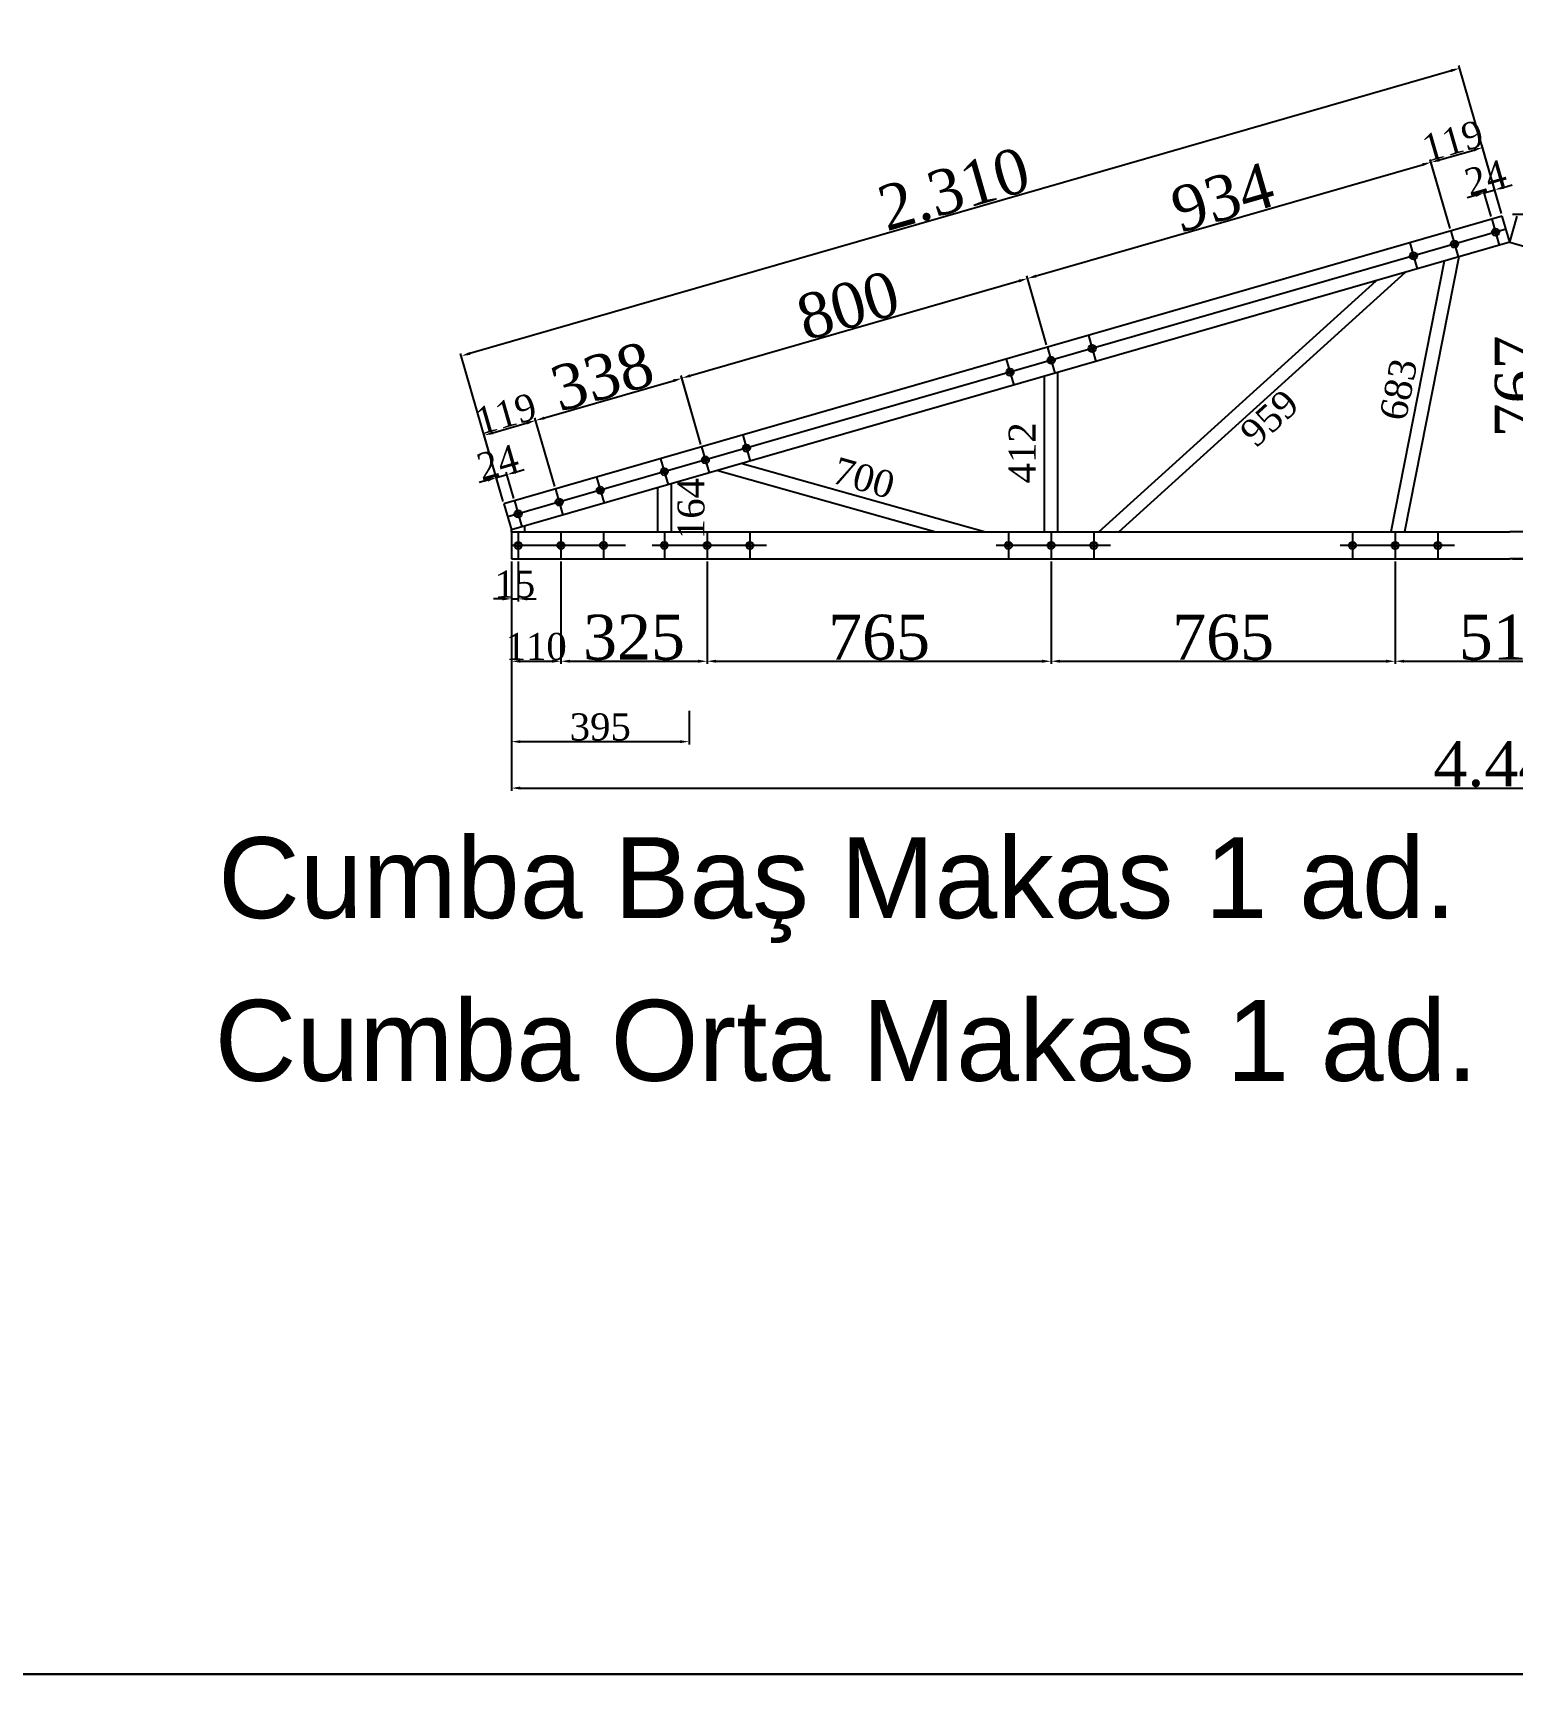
# Model space of a CAD drawing. Header units: millimetres. Extents: x 204298 to 220821, y -217696 to -203281.
# Drawn here: x 210951 to 214241, y -210581 to -206889 of the extents above; entities that cross this region are included whole.
import ezdxf

# ---------------------------------------------------------------- set-up
doc = ezdxf.new("R2010")
doc.units = ezdxf.units.MM
doc.header["$MEASUREMENT"] = 0
for name, color, linetype in [('Block1', 255, 'Continuous'), ('ZEMİN', 191, 'Continuous'), ('ÖLÇÜLENDİRME', 121, 'Continuous')]:
    doc.layers.add(name, color=color, linetype=linetype)
doc.styles.add('133', font='times.ttf')
doc.styles.get("Standard").update_dxf_attribs({"font": 'arial.ttf'})
doc.dimstyles.new('MAKAS', dxfattribs={"dimscale": 20, "dimtxt": 1.3, "dimasz": 1, "dimexe": 0.3, "dimexo": 0.3, "dimgap": 0.1, "dimtad": 1, "dimrnd": 1, "dimzin": 12, "dimdsep": 46, "dimlunit": 6, "dimtxsty": '133', "dimcen": 0.8, "dimdle": 0.0005, "dimclrd": 4, "dimclre": 6, "dimclrt": 2, "dimazin": 3, "dimtfac": 1, "dimtmove": 0, "dimatfit": 2, "dimldrblk": 'DOTSMALL', "dimfxl": 0, "dimtolj": 1, "dimtzin": 0, "dimarcsym": 0})
doc.dimstyles.new('makas 1', dxfattribs={"dimscale": 20, "dimtxt": 3, "dimasz": 1.2, "dimexe": 0.3, "dimexo": 0.3, "dimgap": 0.1, "dimtad": 1, "dimrnd": 1, "dimzin": 12, "dimdsep": 46, "dimlunit": 6, "dimtxsty": '133', "dimblk": 'NONE', "dimcen": 0.8, "dimdle": 0.0005, "dimse1": 1, "dimse2": 1, "dimsd1": 1, "dimsd2": 1, "dimclrd": 105, "dimclre": 42, "dimclrt": 2, "dimazin": 3, "dimtfac": 1, "dimtmove": 0, "dimatfit": 2, "dimldrblk": 'NONE', "dimfxl": 0, "dimtolj": 1, "dimtzin": 0, "dimarcsym": 0})

# ---------------------------------------------------------------- blocks, each defined once
blk = doc.blocks.new('*D7276')
at = {"layer": 'Defpoints', "color": 0}
for p in [(212004, -207870.2), (211997.6, -207935.3), (212020.9, -207928.6)]:
    blk.add_point(p, dxfattribs=at)
at = {"layer": 'ÖLÇÜLENDİRME', "color": 6, "lineweight": -2, "ltscale": 0.5}
for p, q in [((211995.9, -207929.6), (211979, -207871.1)), ((212019.2, -207922.9), (212002.4, -207864.4))]:
    blk.add_line(p, q, dxfattribs=at)
at = {"layer": 'ÖLÇÜLENDİRME', "color": 4, "lineweight": -2, "ltscale": 0.5}
for p, q in [((211980.7, -207876.9), (212004, -207870.2)), ((212023.2, -207864.6), (212042.5, -207859.1)), ((211961.5, -207882.4), (211942.3, -207888))]:
    blk.add_line(p, q, dxfattribs=at)
at = {"layer": 'ÖLÇÜLENDİRME', "color": 4}
for points in [[(212022.3, -207861.4), (212024.2, -207867.8), (212004, -207870.2)], [(211962.4, -207885.6), (211960.6, -207879.2), (211980.7, -207876.9)]]:
    blk.add_solid(points, dxfattribs=at)
at = {"layer": 'ÖLÇÜLENDİRME', "color": 2, "insert": (211983.5, -207842.8), "char_height": 60, "attachment_point": 5, "rotation": 16.0764, "style": '133'}
blk.add_mtext('\\A1;24', dxfattribs=at)
blk = doc.blocks.new('_DotSmall')
at = {"color": 0, "linetype": 'ByBlock', "const_width": 0.5}
blk.add_lwpolyline([(-0.0625, 0, 1), (0.0625, 0, 1)], format="xyb", close=True, dxfattribs=at)
blk = doc.blocks.new('*D7277')
at = {"layer": 'Defpoints', "color": 0}
for p in [(212068.2, -207749.7), (212112.2, -207902.3), (211997.6, -207935.3)]:
    blk.add_point(p, dxfattribs=at)
at = {"layer": 'ÖLÇÜLENDİRME', "color": 4, "lineweight": -2, "ltscale": 0.5}
blk.add_line((211972.8, -207777.1), (212048.9, -207755.2), dxfattribs=at)
at = {"layer": 'ÖLÇÜLENDİRME', "color": 6, "lineweight": -2, "ltscale": 0.5}
for p, q in [((212110.5, -207896.6), (212066.5, -207743.9)), ((211995.9, -207929.6), (211951.9, -207776.9))]:
    blk.add_line(p, q, dxfattribs=at)
at = {"layer": 'ÖLÇÜLENDİRME', "color": 4}
for points in [[(212049.9, -207758.4), (212048, -207752), (212068.2, -207749.7)], [(211971.9, -207773.9), (211973.7, -207780.3), (211953.6, -207782.7)]]:
    blk.add_solid(points, dxfattribs=at)
at = {"layer": 'ÖLÇÜLENDİRME', "color": 2, "insert": (212001.8, -207734.9), "char_height": 60, "attachment_point": 5, "rotation": 16.0764, "style": '133'}
blk.add_mtext('\\A1;119', dxfattribs=at)
blk = doc.blocks.new('*D7278')
at = {"layer": 'Defpoints', "color": 0}
for p in [(212393.2, -207656), (212437.2, -207808.7), (212112.2, -207902.3)]:
    blk.add_point(p, dxfattribs=at)
at = {"layer": 'ÖLÇÜLENDİRME', "color": 6, "lineweight": -2, "ltscale": 0.5}
for p, q in [((212435.5, -207802.9), (212391.5, -207650.2)), ((212110.5, -207896.6), (212066.5, -207743.9))]:
    blk.add_line(p, q, dxfattribs=at)
at = {"layer": 'ÖLÇÜLENDİRME', "color": 4, "lineweight": -2, "ltscale": 0.5}
blk.add_line((212087.4, -207744.1), (212373.9, -207661.5), dxfattribs=at)
at = {"layer": 'ÖLÇÜLENDİRME', "color": 4}
for points in [[(212374.9, -207664.7), (212373, -207658.3), (212393.2, -207656)], [(212086.5, -207740.9), (212088.3, -207747.3), (212068.2, -207749.7)]]:
    blk.add_solid(points, dxfattribs=at)
at = {"layer": 'ÖLÇÜLENDİRME', "color": 2, "insert": (212216, -207652.1), "char_height": 100, "attachment_point": 5, "rotation": 16.0764, "style": '133'}
blk.add_mtext('\\A1;338', dxfattribs=at)
blk = doc.blocks.new('*D7279')
at = {"layer": 'Defpoints', "color": 0}
for p in [(213161.8, -207434.1), (213205.9, -207587.1), (212437.2, -207808.7)]:
    blk.add_point(p, dxfattribs=at)
at = {"layer": 'ÖLÇÜLENDİRME', "color": 6, "lineweight": -2, "ltscale": 0.5}
for p, q in [((213204.2, -207581.4), (213160.1, -207428.3)), ((212435.5, -207802.9), (212391.4, -207649.8))]:
    blk.add_line(p, q, dxfattribs=at)
at = {"layer": 'ÖLÇÜLENDİRME', "color": 4, "lineweight": -2, "ltscale": 0.5}
blk.add_line((212412.3, -207650.1), (213142.5, -207439.6), dxfattribs=at)
at = {"layer": 'ÖLÇÜLENDİRME', "color": 4}
for points in [[(213143.5, -207442.8), (213141.6, -207436.4), (213161.8, -207434.1)], [(212411.3, -207646.9), (212413.2, -207653.3), (212393, -207655.6)]]:
    blk.add_solid(points, dxfattribs=at)
at = {"layer": 'ÖLÇÜLENDİRME', "color": 2, "insert": (212762.8, -207494.2), "char_height": 100, "attachment_point": 5, "rotation": 16.0764, "style": '133'}
blk.add_mtext('\\A1;800', dxfattribs=at)
blk = doc.blocks.new('*D7280')
at = {"layer": 'Defpoints', "color": 0}
for p in [(214058.9, -207175.5), (214103, -207328.6), (213205.9, -207587.1)]:
    blk.add_point(p, dxfattribs=at)
at = {"layer": 'ÖLÇÜLENDİRME', "color": 6, "lineweight": -2, "ltscale": 0.5}
for p, q in [((214101.3, -207322.8), (214057.2, -207169.8)), ((213204.2, -207581.4), (213160.1, -207428.3))]:
    blk.add_line(p, q, dxfattribs=at)
at = {"layer": 'ÖLÇÜLENDİRME', "color": 4, "lineweight": -2, "ltscale": 0.5}
blk.add_line((213181, -207428.5), (214039.6, -207181.1), dxfattribs=at)
at = {"layer": 'ÖLÇÜLENDİRME', "color": 4}
for points in [[(214040.6, -207184.3), (214038.7, -207177.9), (214058.9, -207175.5)], [(213180.1, -207425.3), (213181.9, -207431.7), (213161.8, -207434.1)]]:
    blk.add_solid(points, dxfattribs=at)
at = {"layer": 'ÖLÇÜLENDİRME', "color": 2, "insert": (213595.7, -207254), "char_height": 100, "attachment_point": 5, "rotation": 16.0764, "style": '133'}
blk.add_mtext('\\A1;934', dxfattribs=at)
blk = doc.blocks.new('*D7281')
at = {"layer": 'Defpoints', "color": 0}
for p in [(214173.6, -207142.9), (214217.6, -207295.6), (214103, -207328.6)]:
    blk.add_point(p, dxfattribs=at)
at = {"layer": 'ÖLÇÜLENDİRME', "color": 6, "lineweight": -2, "ltscale": 0.5}
for p, q in [((214101.3, -207322.8), (214057.3, -207170.2)), ((214215.9, -207289.8), (214171.9, -207137.1))]:
    blk.add_line(p, q, dxfattribs=at)
at = {"layer": 'ÖLÇÜLENDİRME', "color": 4, "lineweight": -2, "ltscale": 0.5}
blk.add_line((214078.2, -207170.4), (214154.3, -207148.4), dxfattribs=at)
at = {"layer": 'ÖLÇÜLENDİRME', "color": 4}
for points in [[(214077.3, -207167.2), (214079.1, -207173.6), (214059, -207175.9)], [(214155.3, -207151.6), (214153.4, -207145.2), (214173.6, -207142.9)]]:
    blk.add_solid(points, dxfattribs=at)
at = {"layer": 'ÖLÇÜLENDİRME', "color": 2, "insert": (214107.3, -207128.1), "char_height": 60, "attachment_point": 5, "rotation": 16.0764, "style": '133'}
blk.add_mtext('\\A1;119', dxfattribs=at)
blk = doc.blocks.new('*D7282')
at = {"layer": 'Defpoints', "color": 0}
for p in [(214200.7, -207237.1), (214194.3, -207302.3), (214217.6, -207295.6)]:
    blk.add_point(p, dxfattribs=at)
at = {"layer": 'ÖLÇÜLENDİRME', "color": 6, "lineweight": -2, "ltscale": 0.5}
for p, q in [((214192.6, -207296.5), (214175.7, -207238.1)), ((214215.9, -207289.8), (214199, -207231.3))]:
    blk.add_line(p, q, dxfattribs=at)
at = {"layer": 'ÖLÇÜLENDİRME', "color": 4, "lineweight": -2, "ltscale": 0.5}
for p, q in [((214177.4, -207243.8), (214200.7, -207237.1)), ((214219.9, -207231.6), (214239.1, -207226)), ((214158.2, -207249.4), (214139, -207254.9))]:
    blk.add_line(p, q, dxfattribs=at)
at = {"layer": 'ÖLÇÜLENDİRME', "color": 4}
for points in [[(214159.1, -207252.6), (214157.3, -207246.2), (214177.4, -207243.8)], [(214219, -207228.4), (214220.9, -207234.8), (214200.7, -207237.1)]]:
    blk.add_solid(points, dxfattribs=at)
at = {"layer": 'ÖLÇÜLENDİRME', "color": 2, "insert": (214180.2, -207209.8), "char_height": 60, "attachment_point": 5, "rotation": 16.0764, "style": '133'}
blk.add_mtext('\\A1;24', dxfattribs=at)
blk = doc.blocks.new('*D7283')
at = {"layer": 'Defpoints', "color": 0}
for p in [(214217.6, -207295.6), (211902.7, -207606.2), (211997.6, -207935.3)]:
    blk.add_point(p, dxfattribs=at)
at = {"layer": 'ÖLÇÜLENDİRME', "color": 4, "lineweight": -2, "ltscale": 0.5}
blk.add_line((214103.5, -206972), (211921.9, -207600.7), dxfattribs=at)
at = {"layer": 'ÖLÇÜLENDİRME', "color": 6, "lineweight": -2, "ltscale": 0.5}
for p, q in [((214215.9, -207289.8), (214121.1, -206960.7)), ((211995.9, -207929.6), (211901.1, -207600.5))]:
    blk.add_line(p, q, dxfattribs=at)
at = {"layer": 'ÖLÇÜLENDİRME', "color": 4}
for points in [[(214104.4, -206975.2), (214102.6, -206968.8), (214122.7, -206966.5)], [(211921, -207597.5), (211922.9, -207603.9), (211902.7, -207606.2)]]:
    blk.add_solid(points, dxfattribs=at)
at = {"layer": 'ÖLÇÜLENDİRME', "color": 2, "insert": (212998.1, -207235.5), "char_height": 100, "attachment_point": 5, "rotation": 16.0764, "style": '133'}
blk.add_mtext('\\A1;2.310', dxfattribs=at)
blk = doc.blocks.new('*D7284')
at = {"layer": 'Defpoints', "color": 0}
for p in [(212014.2, -208057.5), (212029.2, -208057.5), (212029.2, -208146.4)]:
    blk.add_point(p, dxfattribs=at)
at = {"layer": 'ÖLÇÜLENDİRME', "color": 6, "lineweight": -2, "ltscale": 0.5}
for p, q in [((212014.2, -208063.5), (212014.2, -208152.4)), ((212029.2, -208063.5), (212029.2, -208152.4))]:
    blk.add_line(p, q, dxfattribs=at)
at = {"layer": 'ÖLÇÜLENDİRME', "color": 4, "lineweight": -2, "ltscale": 0.5}
for p, q in [((211994.2, -208146.4), (211974.2, -208146.4)), ((212014.2, -208146.4), (212029.2, -208146.4)), ((212049.2, -208146.4), (212069.2, -208146.4))]:
    blk.add_line(p, q, dxfattribs=at)
at = {"layer": 'ÖLÇÜLENDİRME', "color": 4}
for points in [[(211994.2, -208149.8), (211994.2, -208143.1), (212014.2, -208146.4)], [(212049.2, -208143.1), (212049.2, -208149.8), (212029.2, -208146.4)]]:
    blk.add_solid(points, dxfattribs=at)
at = {"layer": 'ÖLÇÜLENDİRME', "color": 2, "insert": (212021.7, -208114), "char_height": 60, "attachment_point": 5, "style": '133'}
blk.add_mtext('\\A1;15', dxfattribs=at)
blk = doc.blocks.new('*D7285')
at = {"layer": 'Defpoints', "color": 0}
for p in [(212014.2, -208057.5), (212124.2, -208057.5), (212124.2, -208285.1)]:
    blk.add_point(p, dxfattribs=at)
at = {"layer": 'ÖLÇÜLENDİRME', "color": 6, "lineweight": -2, "ltscale": 0.5}
for p, q in [((212014.2, -208063.5), (212014.2, -208291.1)), ((212124.2, -208063.5), (212124.2, -208291.1))]:
    blk.add_line(p, q, dxfattribs=at)
at = {"layer": 'ÖLÇÜLENDİRME', "color": 4, "lineweight": -2, "ltscale": 0.5}
blk.add_line((212034.2, -208285.1), (212104.2, -208285.1), dxfattribs=at)
at = {"layer": 'ÖLÇÜLENDİRME', "color": 4}
for points in [[(212034.2, -208281.7), (212034.2, -208288.4), (212014.2, -208285.1)], [(212104.2, -208288.4), (212104.2, -208281.7), (212124.2, -208285.1)]]:
    blk.add_solid(points, dxfattribs=at)
at = {"layer": 'ÖLÇÜLENDİRME', "color": 2, "insert": (212069.2, -208252.6), "char_height": 60, "attachment_point": 5, "style": '133'}
blk.add_mtext('\\A1;110', dxfattribs=at)
blk = doc.blocks.new('*D7286')
at = {"layer": 'Defpoints', "color": 0}
for p in [(212124.2, -208057.5), (212449.2, -208057.5), (212449.2, -208285.1)]:
    blk.add_point(p, dxfattribs=at)
at = {"layer": 'ÖLÇÜLENDİRME', "color": 6, "lineweight": -2, "ltscale": 0.5}
for p, q in [((212124.2, -208063.5), (212124.2, -208291.1)), ((212449.2, -208063.5), (212449.2, -208291.1))]:
    blk.add_line(p, q, dxfattribs=at)
at = {"layer": 'ÖLÇÜLENDİRME', "color": 4, "lineweight": -2, "ltscale": 0.5}
blk.add_line((212144.2, -208285.1), (212429.2, -208285.1), dxfattribs=at)
at = {"layer": 'ÖLÇÜLENDİRME', "color": 4}
for points in [[(212144.2, -208281.7), (212144.2, -208288.4), (212124.2, -208285.1)], [(212429.2, -208288.4), (212429.2, -208281.7), (212449.2, -208285.1)]]:
    blk.add_solid(points, dxfattribs=at)
at = {"layer": 'ÖLÇÜLENDİRME', "color": 2, "insert": (212286.7, -208232.3), "char_height": 100, "attachment_point": 5, "style": '133'}
blk.add_mtext('\\A1;325', dxfattribs=at)
blk = doc.blocks.new('*D7287')
at = {"layer": 'Defpoints', "color": 0}
for p in [(212449.2, -208057.5), (213214.2, -208057.5), (213214.2, -208285.1)]:
    blk.add_point(p, dxfattribs=at)
at = {"layer": 'ÖLÇÜLENDİRME', "color": 6, "lineweight": -2, "ltscale": 0.5}
for p, q in [((212449.2, -208063.5), (212449.2, -208291.1)), ((213214.2, -208063.5), (213214.2, -208291.1))]:
    blk.add_line(p, q, dxfattribs=at)
at = {"layer": 'ÖLÇÜLENDİRME', "color": 4, "lineweight": -2, "ltscale": 0.5}
blk.add_line((212469.2, -208285.1), (213194.2, -208285.1), dxfattribs=at)
at = {"layer": 'ÖLÇÜLENDİRME', "color": 4}
for points in [[(212469.2, -208281.7), (212469.2, -208288.4), (212449.2, -208285.1)], [(213194.2, -208288.4), (213194.2, -208281.7), (213214.2, -208285.1)]]:
    blk.add_solid(points, dxfattribs=at)
at = {"layer": 'ÖLÇÜLENDİRME', "color": 2, "insert": (212831.7, -208232.2), "char_height": 100, "attachment_point": 5, "style": '133'}
blk.add_mtext('\\A1;765', dxfattribs=at)
blk = doc.blocks.new('*D7288')
at = {"layer": 'Defpoints', "color": 0}
for p in [(213214.2, -208057.5), (213979.2, -208057.5), (213979.2, -208285.1)]:
    blk.add_point(p, dxfattribs=at)
at = {"layer": 'ÖLÇÜLENDİRME', "color": 6, "lineweight": -2, "ltscale": 0.5}
for p, q in [((213214.2, -208063.5), (213214.2, -208291.1)), ((213979.2, -208063.5), (213979.2, -208291.1))]:
    blk.add_line(p, q, dxfattribs=at)
at = {"layer": 'ÖLÇÜLENDİRME', "color": 4, "lineweight": -2, "ltscale": 0.5}
blk.add_line((213234.2, -208285.1), (213959.2, -208285.1), dxfattribs=at)
at = {"layer": 'ÖLÇÜLENDİRME', "color": 4}
for points in [[(213234.2, -208281.7), (213234.2, -208288.4), (213214.2, -208285.1)], [(213959.2, -208288.4), (213959.2, -208281.7), (213979.2, -208285.1)]]:
    blk.add_solid(points, dxfattribs=at)
at = {"layer": 'ÖLÇÜLENDİRME', "color": 2, "insert": (213596.7, -208232.2), "char_height": 100, "attachment_point": 5, "style": '133'}
blk.add_mtext('\\A1;765', dxfattribs=at)
blk = doc.blocks.new('*D7289')
at = {"layer": 'Defpoints', "color": 0}
for p in [(213979.2, -208057.5), (214489.2, -208080.9), (214489.2, -208285.1)]:
    blk.add_point(p, dxfattribs=at)
at = {"layer": 'ÖLÇÜLENDİRME', "color": 6, "lineweight": -2, "ltscale": 0.5}
for p, q in [((213979.2, -208063.5), (213979.2, -208291.1)), ((214489.2, -208086.9), (214489.2, -208291.1))]:
    blk.add_line(p, q, dxfattribs=at)
at = {"layer": 'ÖLÇÜLENDİRME', "color": 4, "lineweight": -2, "ltscale": 0.5}
blk.add_line((213999.2, -208285.1), (214469.2, -208285.1), dxfattribs=at)
at = {"layer": 'ÖLÇÜLENDİRME', "color": 4}
for points in [[(213999.2, -208281.7), (213999.2, -208288.4), (213979.2, -208285.1)], [(214469.2, -208288.4), (214469.2, -208281.7), (214489.2, -208285.1)]]:
    blk.add_solid(points, dxfattribs=at)
at = {"layer": 'ÖLÇÜLENDİRME', "color": 2, "insert": (214234.2, -208232.3), "char_height": 100, "attachment_point": 5, "style": '133'}
blk.add_mtext('\\A1;510', dxfattribs=at)
blk = doc.blocks.new('*D7290')
at = {"layer": 'Defpoints', "color": 0}
for p in [(212014.2, -208389.5), (212409.2, -208389.5), (212409.2, -208463.9)]:
    blk.add_point(p, dxfattribs=at)
at = {"layer": 'ÖLÇÜLENDİRME', "color": 6, "lineweight": -2, "ltscale": 0.5}
for p, q in [((212014.2, -208395.5), (212014.2, -208469.9)), ((212409.2, -208395.5), (212409.2, -208469.9))]:
    blk.add_line(p, q, dxfattribs=at)
at = {"layer": 'ÖLÇÜLENDİRME', "color": 4, "lineweight": -2, "ltscale": 0.5}
blk.add_line((212034.2, -208463.9), (212389.2, -208463.9), dxfattribs=at)
at = {"layer": 'ÖLÇÜLENDİRME', "color": 4}
for points in [[(212034.2, -208460.6), (212034.2, -208467.2), (212014.2, -208463.9)], [(212389.2, -208467.2), (212389.2, -208460.6), (212409.2, -208463.9)]]:
    blk.add_solid(points, dxfattribs=at)
at = {"layer": 'ÖLÇÜLENDİRME', "color": 2, "insert": (212211.7, -208431.4), "char_height": 60, "attachment_point": 5, "style": '133'}
blk.add_mtext('\\A1;395', dxfattribs=at)
blk = doc.blocks.new('*D7291')
at = {"layer": 'Defpoints', "color": 0}
for p in [(212014.2, -208199.9), (216454.2, -208177.3), (216454.2, -208567.1)]:
    blk.add_point(p, dxfattribs=at)
at = {"layer": 'ÖLÇÜLENDİRME', "color": 6, "lineweight": -2, "ltscale": 0.5}
for p, q in [((212014.2, -208205.9), (212014.2, -208573.1)), ((216454.2, -208183.3), (216454.2, -208573.1))]:
    blk.add_line(p, q, dxfattribs=at)
at = {"layer": 'ÖLÇÜLENDİRME', "color": 4, "lineweight": -2, "ltscale": 0.5}
blk.add_line((212034.2, -208567.1), (216434.2, -208567.1), dxfattribs=at)
at = {"layer": 'ÖLÇÜLENDİRME', "color": 4}
for points in [[(212034.2, -208563.7), (212034.2, -208570.4), (212014.2, -208567.1)], [(216434.2, -208570.4), (216434.2, -208563.7), (216454.2, -208567.1)]]:
    blk.add_solid(points, dxfattribs=at)
at = {"layer": 'ÖLÇÜLENDİRME', "color": 2, "insert": (214234.2, -208514.2), "char_height": 100, "attachment_point": 5, "style": '133'}
blk.add_mtext('\\A1;4.440', dxfattribs=at)
blk = doc.blocks.new('*D7292')
at = {"layer": 'Defpoints', "color": 0}
for p in [(212354.2, -207863.8), (212354.2, -208027.5), (212446.3, -208027.5)]:
    blk.add_point(p, dxfattribs=at)
at = {"layer": 'Block1', "color": 2, "insert": (212413.8, -207945.6), "char_height": 60, "attachment_point": 5, "rotation": 90, "style": '133'}
blk.add_mtext('\\A1;164', dxfattribs=at)
blk = doc.blocks.new('_None')
blk = doc.blocks.new('*D7293')
at = {"layer": 'Defpoints', "color": 0}
for p in [(212445.5, -207837.5), (212452.1, -207814), (213119.2, -208027.5)]:
    blk.add_point(p, dxfattribs=at)
at = {"layer": 'Block1', "color": 2, "insert": (212797.8, -207877.7), "char_height": 60, "attachment_point": 5, "rotation": 344.2531, "style": '133'}
blk.add_mtext('\\A1;700', dxfattribs=at)
blk = doc.blocks.new('*D7294')
at = {"layer": 'Defpoints', "color": 0}
for p in [(213181.6, -207616), (213214.2, -207616), (213214.2, -208027.5)]:
    blk.add_point(p, dxfattribs=at)
at = {"layer": 'Block1', "color": 2, "insert": (213149.7, -207821.7), "char_height": 60, "attachment_point": 5, "rotation": 90, "style": '133'}
blk.add_mtext('\\A1;412', dxfattribs=at)
blk = doc.blocks.new('*D7295')
at = {"layer": 'Defpoints', "color": 0}
for p in [(214020, -207383.7), (213309.2, -208027.5), (213366.4, -208090.6)]:
    blk.add_point(p, dxfattribs=at)
at = {"layer": 'ZEMİN', "color": 2, "insert": (213699.9, -207744.6), "char_height": 60, "attachment_point": 5, "rotation": 42.1647, "style": '133'}
blk.add_mtext('\\A1;959', dxfattribs=at)
blk = doc.blocks.new('*D7296')
at = {"layer": 'Defpoints', "color": 0}
for p in [(214084.7, -207352.2), (214111.3, -207357.4), (213979.2, -208027.5)]:
    blk.add_point(p, dxfattribs=at)
at = {"layer": 'ZEMİN', "color": 2, "insert": (213986.8, -207680.9), "char_height": 60, "attachment_point": 5, "rotation": 78.8469, "style": '133'}
blk.add_mtext('\\A1;683', dxfattribs=at)
blk = doc.blocks.new('*D7308')
at = {"layer": 'Defpoints', "color": 0}
for p in [(214234.2, -207290.8), (214304.2, -207290.8), (214234.2, -208057.5)]:
    blk.add_point(p, dxfattribs=at)
at = {"layer": 'ÖLÇÜLENDİRME', "color": 6, "lineweight": -2, "ltscale": 0.5}
for p, q in [((214240.2, -207290.8), (214310.2, -207290.8)), ((214240.2, -208057.5), (214310.2, -208057.5))]:
    blk.add_line(p, q, dxfattribs=at)
at = {"layer": 'ÖLÇÜLENDİRME', "color": 4, "lineweight": -2, "ltscale": 0.5}
blk.add_line((214304.2, -208037.5), (214304.2, -207310.8), dxfattribs=at)
at = {"layer": 'ÖLÇÜLENDİRME', "color": 4}
for points in [[(214307.5, -207310.8), (214300.9, -207310.8), (214304.2, -207290.8)], [(214300.9, -208037.5), (214307.5, -208037.5), (214304.2, -208057.5)]]:
    blk.add_solid(points, dxfattribs=at)
at = {"layer": 'ÖLÇÜLENDİRME', "color": 2, "insert": (214251.3, -207674.1), "char_height": 100, "attachment_point": 5, "rotation": 90, "style": '133'}
blk.add_mtext('\\A1;767', dxfattribs=at)

msp = doc.modelspace()

# ---------------------------------------------------------------- linework, layer by layer
at = {"color": 2}
for points in [[(209922.706, -203379.081), (220819.065, -203379.081), (220819.065, -210537.41), (209922.706, -210537.41)], [(209922.706, -210537.41), (220819.065, -210537.41), (220819.065, -217695.739), (209922.706, -217695.739)]]:
    msp.add_lwpolyline(points, close=True, dxfattribs=at)
at = {"layer": 'Block1', "color": 1}
for p, q in [((214217.561, -207295.565), (211997.561, -207935.344)), ((214234.176, -207353.219), (214217.561, -207295.565)), ((214234.176, -207353.219), (214250.791, -207295.565)), ((214234.176, -207353.219), (212014.176, -207992.998)), ((214234.176, -207353.219), (216454.176, -207992.998)), ((213199.175, -207997.454), (213199.175, -207651.494)), ((213229.175, -207997.454), (213229.175, -207642.849)), ((212472.885, -207860.803), (212957.51, -207997.454)), ((212527.553, -207845.048), (213068.053, -207997.454)), ((212339.176, -207899.337), (212339.176, -207997.454)), ((212369.176, -207890.691), (212369.176, -207997.454)), ((211997.561, -207935.344), (212014.176, -207992.998)), ((212044.176, -207997.454), (212044.176, -207984.352)), ((212014.176, -207997.454), (212014.176, -207992.998)), ((212014.176, -207997.454), (214234.176, -207997.454)), ((212014.176, -207997.454), (212014.176, -208057.454)), ((216454.176, -207997.454), (214234.176, -207997.454)), ((212014.176, -208057.454), (214234.176, -208057.454)), ((216454.176, -208057.454), (214234.176, -208057.454))]:
    msp.add_line(p, q, dxfattribs=at)
at = {"layer": 'Block1', "color": 2}
for p, q in [((214194.253, -207302.282), (214210.868, -207359.936)), ((214225.868, -207324.392), (212005.868, -207964.171)), ((214011.683, -207354.897), (214028.298, -207412.55)), ((214102.968, -207328.589), (214119.583, -207386.243)), ((213297.152, -207560.816), (213313.768, -207618.47)), ((213114.583, -207613.431), (213131.198, -207671.085)), ((213205.868, -207587.124), (213222.483, -207644.777)), ((212528.438, -207782.351), (212545.053, -207840.005)), ((212345.868, -207834.966), (212362.483, -207892.619)), ((212437.153, -207808.658), (212453.768, -207866.312)), ((212112.153, -207902.32), (212128.768, -207959.974)), ((212203.438, -207876.013), (212220.053, -207933.666)), ((212020.868, -207928.627), (212037.483, -207986.281)), ((212029.176, -207997.454), (212029.176, -208057.454)), ((212124.176, -207997.454), (212124.176, -208057.454)), ((212219.176, -207997.454), (212219.176, -208057.454)), ((212354.176, -207997.454), (212354.176, -208057.454)), ((212449.176, -207997.454), (212449.176, -208057.454)), ((212544.176, -207997.454), (212544.176, -208057.454)), ((213119.175, -207997.454), (213119.175, -208057.454)), ((213214.175, -207997.454), (213214.175, -208057.454)), ((213309.175, -207997.454), (213309.175, -208057.454)), ((213884.175, -207997.454), (213884.175, -208057.454)), ((213979.175, -207997.454), (213979.175, -208057.454)), ((214074.175, -207997.454), (214074.175, -208057.454))]:
    msp.add_line(p, q, dxfattribs=at)
at = {"layer": 'Block1', "color": 1}
for centre, radius in [((214111.275, -207357.416), 8), ((214111.275, -207357.416), 4), ((214202.56, -207331.109), 8), ((214202.56, -207331.108), 4), ((214019.991, -207383.723), 8), ((214019.99, -207383.723), 4), ((213214.175, -207615.951), 8), ((213214.175, -207615.951), 4), ((213305.46, -207589.644), 8), ((213305.46, -207589.643), 4), ((213122.89, -207642.258), 8), ((213122.89, -207642.258), 4), ((212445.461, -207837.486), 8), ((212445.461, -207837.486), 4), ((212536.746, -207811.179), 8), ((212536.745, -207811.178), 4), ((212354.176, -207863.793), 8), ((212354.176, -207863.793), 4), ((212211.746, -207904.84), 8), ((212211.746, -207904.839), 4), ((212120.461, -207931.147), 8), ((212120.461, -207931.147), 4), ((212029.176, -207957.454), 8), ((212029.176, -207957.454), 4), ((212029.176, -208027.454), 8), ((212124.176, -208027.454), 8), ((212219.176, -208027.454), 8), ((212354.176, -208027.454), 8), ((212449.176, -208027.454), 8), ((212544.176, -208027.454), 8), ((213119.175, -208027.454), 8), ((213214.175, -208027.454), 8), ((213309.175, -208027.454), 8), ((213884.175, -208027.454), 8), ((213979.175, -208027.454), 8), ((214074.175, -208027.454), 8), ((212029.176, -208027.454), 4), ((212124.176, -208027.454), 4), ((212219.176, -208027.454), 4), ((212354.176, -208027.454), 4), ((212449.176, -208027.454), 4), ((212544.176, -208027.454), 4), ((213119.175, -208027.454), 4), ((213214.175, -208027.454), 4), ((213309.175, -208027.454), 4), ((213884.175, -208027.454), 4), ((213979.175, -208027.454), 4), ((214074.175, -208027.454), 4)]:
    msp.add_circle(centre, radius, dxfattribs=at)
at = {"layer": 'ZEMİN', "color": 1}
for p, q in [((214120.959, -207385.846), (214000.378, -207997.454)), ((213364.648, -207997.454), (214002.201, -207420.071)), ((214088.54, -207395.189), (213969.801, -207997.454)), ((213319.956, -207997.454), (213936.649, -207438.962))]:
    msp.add_line(p, q, dxfattribs=at)
at = {"layer": 'ÖLÇÜLENDİRME', "color": 2, "ltscale": 0.5}
for p, q in [((212267.96, -208027.454), (212014.176, -208027.454)), ((212581.047, -208027.454), (212327.262, -208027.454)), ((213346.046, -208027.454), (213092.261, -208027.454)), ((214111.046, -208027.454), (213857.261, -208027.454))]:
    msp.add_line(p, q, dxfattribs=at)

# ---------------------------------------------------------------- texts
at = {"layer": 'ÖLÇÜLENDİRME', "color": 2, "char_height": 180, "width": 11477.02618, "attachment_point": 1}
for s, insert in [("Cumba Baş Makas 1 ad.  ( 100'lük Omega )  LAMBİRİ KAPLANACAK", (211361.936, -208676.342)), ('Cumba Orta Makas 1 ad.  ( Omegasız )', (211354.268, -209038.043))]:
    msp.add_mtext(s, dxfattribs=dict(at, insert=insert))

# ---------------------------------------------------------------- dimensions: what is measured, and where the dimension line sits
at = {"layer": 'Block1', "color": 1}
for p1, p2, distance, picture, middle in [((213214.175, -208027.454), (213214.175, -207615.951), 32.527, '*D7294', (213149.708, -207821.702)), ((213119.1752, -208027.4538), (212445.4606, -207837.4856), -24.3812, '*D7293', (212797.7658, -207877.6843)), ((212354.176, -207863.792), (212354.176, -208027.454), 92.118, '*D7292', (212413.843, -207945.623))]:
    dim = msp.add_aligned_dim(p1=p1, p2=p2, distance=distance, dimstyle='makas 1', dxfattribs=at)
    dim.commit()
    dim.dimension.update_dxf_attribs({"geometry": picture, "text_midpoint": middle})
at = {"layer": 'ZEMİN', "color": 1}
for p1, p2, distance, picture, middle in [((213979.175, -208027.454), (214111.276, -207357.416), 27.107, '*D7296', (213986.793, -207680.915)), ((214019.991, -207383.723), (213309.175, -208027.454), 85.214, '*D7295', (213699.941, -207744.631))]:
    dim = msp.add_aligned_dim(p1=p1, p2=p2, distance=distance, dimstyle='makas 1', override={"dimfxl": 100, "dimarcsym": 1}, dxfattribs=at)
    dim.commit()
    dim.dimension.update_dxf_attribs({"geometry": picture, "text_midpoint": middle})
at = {"layer": 'ÖLÇÜLENDİRME', "color": 1, "ltscale": 0.5}
dim = msp.add_aligned_dim(p1=(214217.561, -207295.565), p2=(211997.561, -207935.344), distance=-342.509, dimstyle='MAKAS', override={"dimtxt": 5, "dimdle": 1}, dxfattribs=at)
dim.commit()
dim.dimension.update_dxf_attribs({"geometry": '*D7283', "text_midpoint": (212998.064, -207235.508)})
for base, p1, p2, angle, picture, middle, dimtype in [((214173.564, -207142.898), (214102.968, -207328.589), (214217.561, -207295.565), 196.076398, '*D7281', (214116.267, -207159.41), 160), ((214200.711, -207237.099), (214194.253, -207302.282), (214217.561, -207295.565), 16.076398, '*D7282', (214189.057, -207240.457), 161), ((212068.156, -207749.653), (211997.561, -207935.344), (212112.153, -207902.32), 16.076398, '*D7277', (212010.86, -207766.165), 161), ((212004.019, -207870.161), (211997.561, -207935.344), (212020.868, -207928.627), 16.076398, '*D7276', (211992.365, -207873.52), 161)]:
    dim = msp.add_linear_dim(base=base, p1=p1, p2=p2, angle=angle, dimstyle='MAKAS', override={"dimtxt": 3}, dxfattribs=at)
    dim.commit()
    dim.dimension.update_dxf_attribs({"geometry": picture, "text_midpoint": middle, "dimtype": dimtype})
for base, p1, p2, angle, picture, middle in [((214058.861, -207175.541), (213205.868, -207587.124), (214102.968, -207328.589), 196.076398, '*D7280', (213595.662, -207253.976)), ((214304.203, -207290.777), (214234.176, -208057.454), (214234.176, -207290.777), 90, '*D7308', (214251.302, -207674.115)), ((213161.761, -207434.076), (212437.153, -207808.658), (213205.868, -207587.124), 196.076398, '*D7279', (212762.796, -207494.156)), ((212393.156, -207655.991), (212112.153, -207902.32), (212437.153, -207808.658), 196.076398, '*D7278', (212216.048, -207652.134))]:
    dim = msp.add_linear_dim(base=base, p1=p1, p2=p2, angle=angle, dimstyle='MAKAS', override={"dimtxt": 5, "dimdle": 1}, dxfattribs=at)
    dim.commit()
    dim.dimension.update_dxf_attribs({"geometry": picture, "text_midpoint": middle})
for base, p2, picture, middle in [((212029.176, -208146.431), (212029.176, -208057.454), '*D7284', (212021.676, -208146.431)), ((212124.176, -208285.075), (212124.176, -208057.454), '*D7285', (212069.176, -208285.075))]:
    dim = msp.add_linear_dim(base=base, p1=(212014.176, -208057.454), p2=p2, dimstyle='MAKAS', override={"dimtxt": 3}, dxfattribs=at)
    dim.commit()
    dim.dimension.update_dxf_attribs({"geometry": picture, "text_midpoint": middle, "dimtype": 160})
for base, p1, p2, override, picture, middle in [((212449.176, -208285.075), (212124.176, -208057.454), (212449.176, -208057.454), {"dimtxt": 5, "dimdle": 1}, '*D7286', (212286.676, -208232.324)), ((213214.175, -208285.075), (212449.176, -208057.454), (213214.175, -208057.454), {"dimtxt": 5, "dimdle": 1}, '*D7287', (212831.675, -208232.174)), ((213979.175, -208285.075), (213214.175, -208057.454), (213979.175, -208057.454), {"dimtxt": 5, "dimdle": 1}, '*D7288', (213596.675, -208232.174)), ((214489.177, -208285.075), (213979.175, -208057.454), (214489.177, -208080.929), {"dimtxt": 5, "dimdle": 1}, '*D7289', (214234.176, -208232.324)), ((216454.176, -208567.074), (212014.176, -208199.885), (216454.176, -208177.264), {"dimtxt": 5, "dimdle": 1}, '*D7291', (214234.176, -208514.173)), ((212409.176, -208463.912), (212014.176, -208389.48), (212409.176, -208389.48), {"dimtxt": 3}, '*D7290', (212211.676, -208431.371))]:
    dim = msp.add_linear_dim(base=base, p1=p1, p2=p2, dimstyle='MAKAS', override=override, dxfattribs=at)
    dim.commit()
    dim.dimension.update_dxf_attribs({"geometry": picture, "text_midpoint": middle})

doc.saveas('drawing.dxf')
